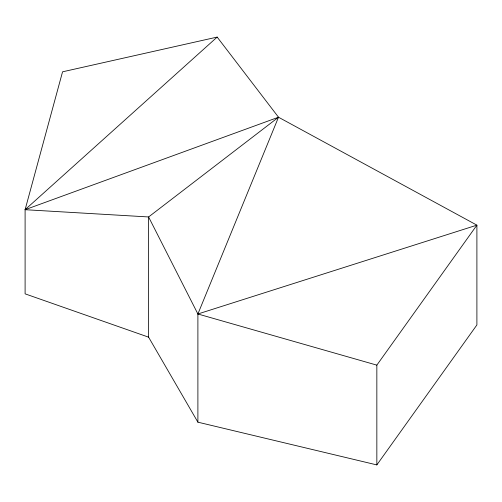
<?xml version="1.0" encoding="UTF-8"?>
<svg xmlns="http://www.w3.org/2000/svg" width="502" height="502" viewBox="0 0 502 502"><rect width="100%" height="100%" fill="white"/><g stroke="black" fill="none" stroke-linecap="round" stroke-linejoin="round"><path stroke-width="0.75" d="M148.598 337.168L25.1 293.846L25.1 209.698L62.555 71.811L217.165 37.085L278.503 117.223L476.9 225.153L476.9 324.932L376.845 464.915L197.895 422.176L148.598 337.168L148.598 216.958L278.503 117.223L197.895 313.988L197.895 422.176M376.845 464.915L376.845 365.136L476.9 225.153L197.895 313.988L148.598 216.958L25.1 209.698L217.165 37.085M25.1 209.698L278.503 117.223M197.895 313.988L376.845 365.136"/></g></svg>
